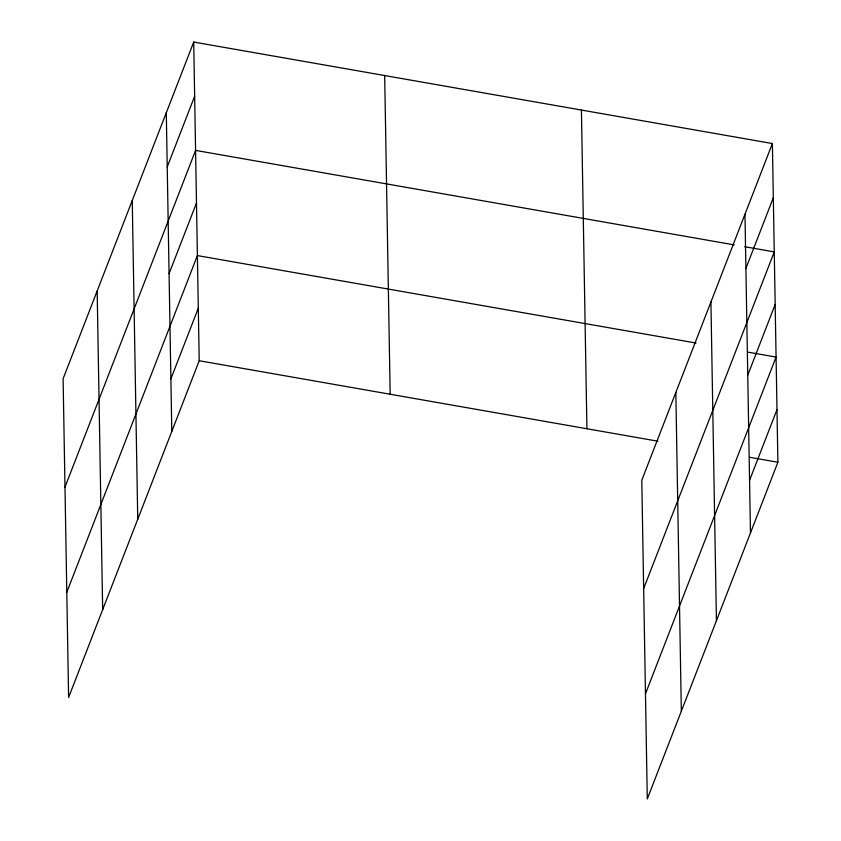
<?xml version="1.0" encoding="UTF-8"?>
<svg xmlns="http://www.w3.org/2000/svg" width="841" height="841" viewBox="0 0 841 841"><rect width="100%" height="100%" fill="white"/><g stroke="black" fill="none" stroke-linecap="round" stroke-linejoin="round"><path stroke-width="1.26" d="M193.714 42.05L63.107 378.755L68.615 697.452L199.212 360.747L193.714 42.05L772.385 143.548L777.893 462.245L647.286 798.95L641.788 480.253L772.385 143.548M167.233 166.907L194.649 96.231M64.978 487.118L195.585 150.402L734.256 244.889M169.073 273.672L196.489 202.996M66.796 592.285L197.393 255.58L696.075 343.044M170.891 378.849L198.308 308.163M745.904 268.405L773.321 197.719M643.659 588.605L774.256 251.901L744.579 246.697M747.754 375.17L775.171 304.484M645.478 693.783L776.075 357.078L747.691 352.095M749.562 480.337L776.979 409.662M199.212 360.747L657.893 441.199M749.499 457.262L777.893 462.245M744.968 214.224L750.477 532.931M710.918 302.014L716.427 620.711M675.838 392.463L681.336 711.16M581.425 110.055L586.923 428.752M384.673 75.543L390.171 394.24M166.297 112.736L171.795 431.433M132.247 200.515L137.745 519.223M97.167 290.965L102.665 609.672"/></g></svg>
